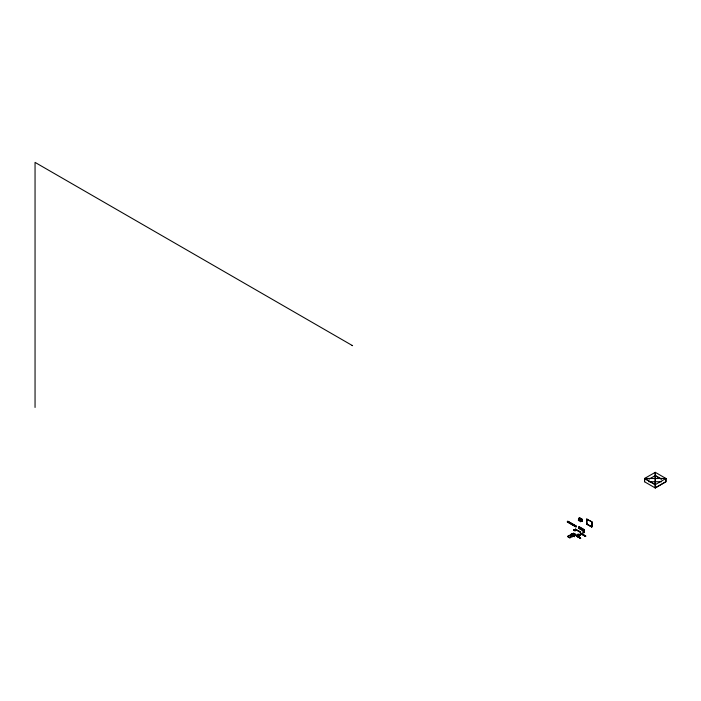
<?xml version="1.0" encoding="UTF-8"?>
<svg xmlns="http://www.w3.org/2000/svg" width="701" height="701" viewBox="0 0 701 701"><rect width="100%" height="100%" fill="white"/><g stroke="black" fill="none" stroke-linecap="round" stroke-linejoin="round"><path stroke-width="1.05" d="M580.708 531.919L575.346 529.185L580.393 532.427M590.961 526.179L592.003 526.784L591.723 522.052M572.559 535.774L572.603 535.284L572.586 536.721L572.761 534.775L572.901 535.985L571.744 535.976M574.163 535.047L574.11 534.793M574.426 536.782L574.461 536.309M585.353 536.493L585.659 535.985L585.353 536.493L580.297 533.251L585.633 536.116M570.36 535.932L570.868 535.967M570.263 535.818L571.061 535.941M585.633 536.212L580.498 533.338L585.58 536.326M584.266 529.641L584.021 531.323L578.965 528.405L579.087 526.784M584.021 531.323L584.327 529.641L579.184 526.696L579.017 528.405L579.271 526.723M578.439 520.361L579.035 518.092L578.386 520.396L580.63 521.684L582.347 520.703L582.347 519.423L580.069 518.179M580.183 518.758L579.482 519.748L580.13 518.731M580.183 519.406L580.095 518.127L578.386 519.117L580.665 520.431L581.278 519.388L580.63 521.684M573.497 534.679C573.988 530.972 572.165 536.107 573.9 534.951L574.347 535.213L569.843 537.904L567.731 536.686L568.861 535.555L570.877 535.038L570.456 534.898M573.339 535.275L573.9 533.654L573.926 535.617L575.197 535.441L575.197 534.144L573.506 533.172M579.14 536.247L580.542 535.143M570.263 534.845C571.21 536.274 570.649 533.137 570.263 536.204M572.112 534.39C570.982 533.768 572.226 534.539 572.051 535.389M571.797 534.539L572.393 534.276L571.797 534.013M570.929 536.204L570.903 534.451L572.253 533.592L573.655 534.407M583.626 532.234L583.705 532.734M567.416 521.456L567.416 522.105L567.416 521.456L575.889 526.285L575.889 526.933L567.416 522.105M567.775 521.246L576.257 526.074L576.257 526.723L576.204 526.109L567.775 521.246L567.775 521.894L576.204 526.758L567.836 521.868M578.439 519.152L579.035 518.092M579.508 518.53L580.156 518.162L579.455 517.855L579.455 518.503M644.631 481.718L644.587 478.476L665.871 478.476L665.871 481.736L655.207 487.87L655.251 472.343L644.508 478.485L655.233 484.671L665.95 478.485L665.95 481.762L655.233 487.949L644.508 481.762L644.569 478.485L655.233 484.645M648.977 479.186L655.26 475.558L661.472 479.142L655.277 475.567M582.286 519.388L581.699 519.8L581.646 519.117L582.347 519.423L580.63 520.414L581.225 519.362M580.665 521.045L581.331 520.659L582.487 521.29L581.646 520.738M581.611 520.466L582.487 521.027L582.067 520.238L581.646 521.071L582.321 520.089M581.331 520.685L580.91 520.966L582.18 521.141M580.91 521.22L581.331 520.913C583.907 522.096 578.781 520.668 582.18 521.404M581.646 520.799L582.067 520.492L582.487 521.29M586.667 519.169L592.03 521.903L591.723 526.977L586.667 524.059L586.667 519.169L592.03 521.903L591.749 526.635M575.433 530.561L573.917 529.781L575.372 529.912L575.004 530.806L573.602 529.991L574.023 529.746M580.708 532.243L575.398 529.509L575.652 529.01M575.065 530.087L575.004 530.806M575.319 529.938L575.319 530.587M578.965 528.405L583.486 530.657M586.667 524.059L592.03 526.802M567.731 536.686L568.861 535.555M571.674 534.355L571.604 535.888L570.903 535.748L572.586 536.721M573.199 535.196L573.506 534.469L575.197 535.441M573.287 533.303L575.197 534.144M567.731 536.204L569.843 537.422L574.356 534.81M584.021 529.816L578.965 526.898M583.232 531.814L584.354 532.497L582.864 532.024M576.397 536.283L576.818 535.713L577.668 536.843L576.459 536.247M580.297 533.575L580.735 533.47M576.397 536.344L577.606 536.554L576.397 536.344L576.818 535.713M583.793 532.173L583.372 532.409L583.933 532.734M578.299 535.73L579.762 534.688M578.351 535.792L579.701 534.626L578.299 534.46L578.351 535.792L577.203 535.126L577.203 534.451L578.605 534.285L579.762 534.986M582.811 532.059L584.354 532.497L583.767 532.707M579.745 538.237L579.911 537.492L579.49 538.386L579.964 538.175M579.911 537.816L579.49 538.061L580.384 538.517M580.332 538.228L577.493 536.615M583.539 532.287L583.425 532.865M580.524 533.575L580.603 533.067L585.659 535.985M571.604 534.591L572.305 534.512L572.253 535.441M572.305 534.512L571.744 534.837M572.2 534.933L572.901 534.854M577.256 534.477L578.667 534.32L577.203 535.126L577.203 534.451M644.587 478.503L665.871 478.503M648.837 481.736L661.621 481.718M573.602 529.991L575.118 530.052M580.551 518.486L581.252 518.793L580.603 519.169L580.603 518.521M665.95 478.485L655.233 472.299L655.233 487.949M352.077 345.391L352.585 345.681L35.05 162.387L35.05 407.456M580.814 519.818L582.347 520.703M586.693 524.015L591.723 526.915L591.723 522.087M581.331 520.983L582.18 521.465M581.304 521.237L581.304 520.641M573.602 529.956L575.118 530.701M580.603 535.178L579.701 534.626L578.351 535.503L579.192 536.283M579.85 537.527L580.752 538.368L579.49 537.737L579.543 538.421M573.339 534.144L573.76 533.575L573.926 535.617M577.414 536.668L579.745 537.912M572.673 534.32L572.253 533.592M571.131 535.617L571.122 534.25L571.543 534.486M571.131 534.32L572.813 535.292L570.903 534.451M572.34 536.309L572.813 536.589M586.974 518.985L586.974 523.884M574.969 534.276L574.969 535.573M574.496 535.292L574.496 533.996L573.786 534.399L574.347 533.917L574.356 535.292M569.843 537.422L569.843 537.904"/></g></svg>
